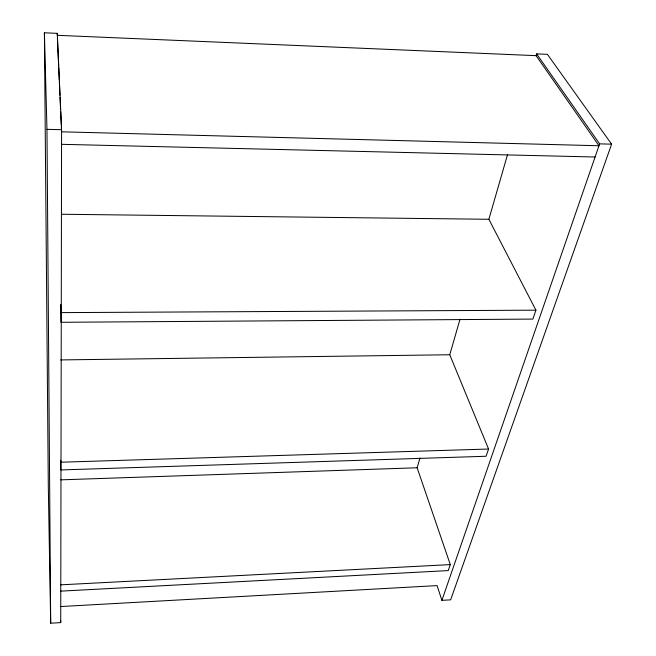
<?xml version="1.0" encoding="UTF-8"?>
<svg xmlns="http://www.w3.org/2000/svg" width="656" height="656" viewBox="0 0 656 656"><rect width="100%" height="100%" fill="white"/><g stroke="black" fill="none" stroke-linecap="round" stroke-linejoin="round"><path stroke-width="0.98" d="M60.68 460.176L60.729 469.942L486.096 456.256L488.564 449.024L449.762 354.757L459.979 319.357M60.68 304.499L60.951 322.293L532.877 319.087L535.919 310.173L488.868 219.284L507.555 154.545M60.729 622.61L61.582 129.708L57.269 33.349L44.395 32.8L48.306 486.596L50.684 623.2L60.729 622.61L60.672 620.609M60.598 591.138L448.253 570.589L450.295 564.603L417.134 467.769L419.971 457.97M61.352 126.739L61.582 131.815L598.977 145.755L536.1 55.662L536.616 53.882L547.407 54.341L611.605 144.172L450.647 599.838L441.898 600.347L437.085 585.595L60.295 606.562M441.898 600.347L599.625 143.861L536.616 53.882M60.606 584.84L450.295 564.603M60.762 479.848L417.134 467.769M60.746 462.218L488.564 449.024M60.647 359.923L449.762 354.757M60.967 312.617L535.919 310.173M61.533 214.25L488.868 219.284M61.557 144.32L595.082 157.005M44.395 32.8L46.97 129.33L61.582 129.708M599.625 143.861L611.605 144.172M536.1 55.662L57.269 35.317L57.269 33.349M57.4 38.368L58.63 65.789M58.72 67.822L59.261 80.007M59.352 82.041L59.942 95.243M60.032 97.277L60.582 109.47M60.672 111.495L61.262 124.706M46.97 129.33L50.684 623.2"/></g></svg>
